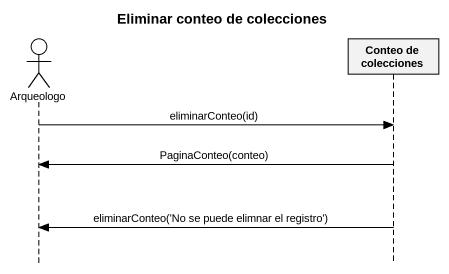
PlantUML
@startuml
title Eliminar conteo de colecciones
hide footbox
actor Arqueologo
participant "Conteo de colecciones" as Conteo_de_colecciones

Arqueologo -> Conteo_de_colecciones : eliminarConteo(id)
Conteo_de_colecciones -> Arqueologo : PaginaConteo(conteo)
Conteo_de_colecciones -> Arqueologo : eliminarConteo('No se puede elimnar el registro')
@enduml
